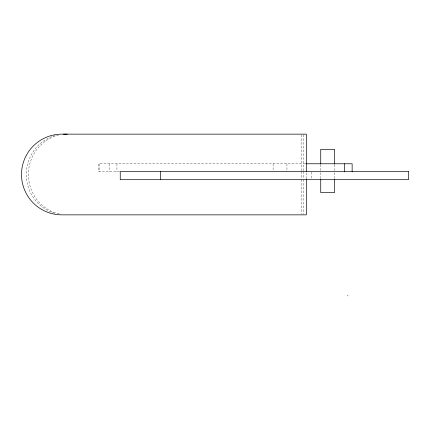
<?xml version="1.0" encoding="UTF-8"?>
<svg xmlns="http://www.w3.org/2000/svg" width="430" height="430" viewBox="0 0 430 430"><rect width="100%" height="100%" fill="white"/><g stroke="black" fill="none" stroke-linecap="round" stroke-linejoin="round"><path stroke-width="0.32" stroke-dasharray="2.15 1.61" d="M305.236 163.771L98.803 163.771L98.803 171.839L119.626 171.839M334.567 164.658L334.567 171.973M334.567 172.64L334.567 179.288M320.732 164.658L320.732 171.973M320.732 172.64L320.732 179.288M311.788 172.236L311.788 179.068M306.337 172.833L306.337 178.837M303.542 134.81L303.542 170.834M303.542 171.5L303.542 178.837M303.542 179.503L303.542 214.188M301.452 134.81L301.452 170.834M301.452 171.5L301.452 178.837M301.452 179.503L301.452 214.188M286.944 163.771L286.944 171.839M273.109 163.771L273.109 171.221M116.944 163.771L116.944 171.839M109.483 163.771L109.483 171.839M99.292 163.771L99.292 171.839M59.147 213.947A40.355 38.979 90 0 1 28.407 174.172A40.355 38.979 90 0 1 59.77 134.923M54.599 213.307A40.355 38.979 -90 0 1 26.321 174.172A40.355 38.979 -90 0 1 55.212 135.52"/><path stroke-width="0.64" d="M305.816 163.771L352.138 163.771L352.138 171.839M347.822 295.469L347.822 295.856M344.677 163.771L344.677 171.839M334.567 163.991L334.567 149.355L320.732 149.355L320.732 163.991M334.567 179.288L334.567 192.592L320.732 192.592L320.732 179.288M306.337 171.5L306.337 134.144L61.855 134.144A40.355 40.355 0 0 0 21.5 174.499A40.355 40.355 0 0 0 61.855 214.855L306.337 214.855L306.337 179.503M160.6 171.618L160.6 179.686M63.398 134.192A40.355 38.979 -90 0 1 65.301 134.144M65.489 134.192A40.355 38.979 90 0 1 67.386 134.144M408.5 171.618L120.244 171.618L120.244 179.686L408.5 179.686L408.5 171.618"/></g></svg>
